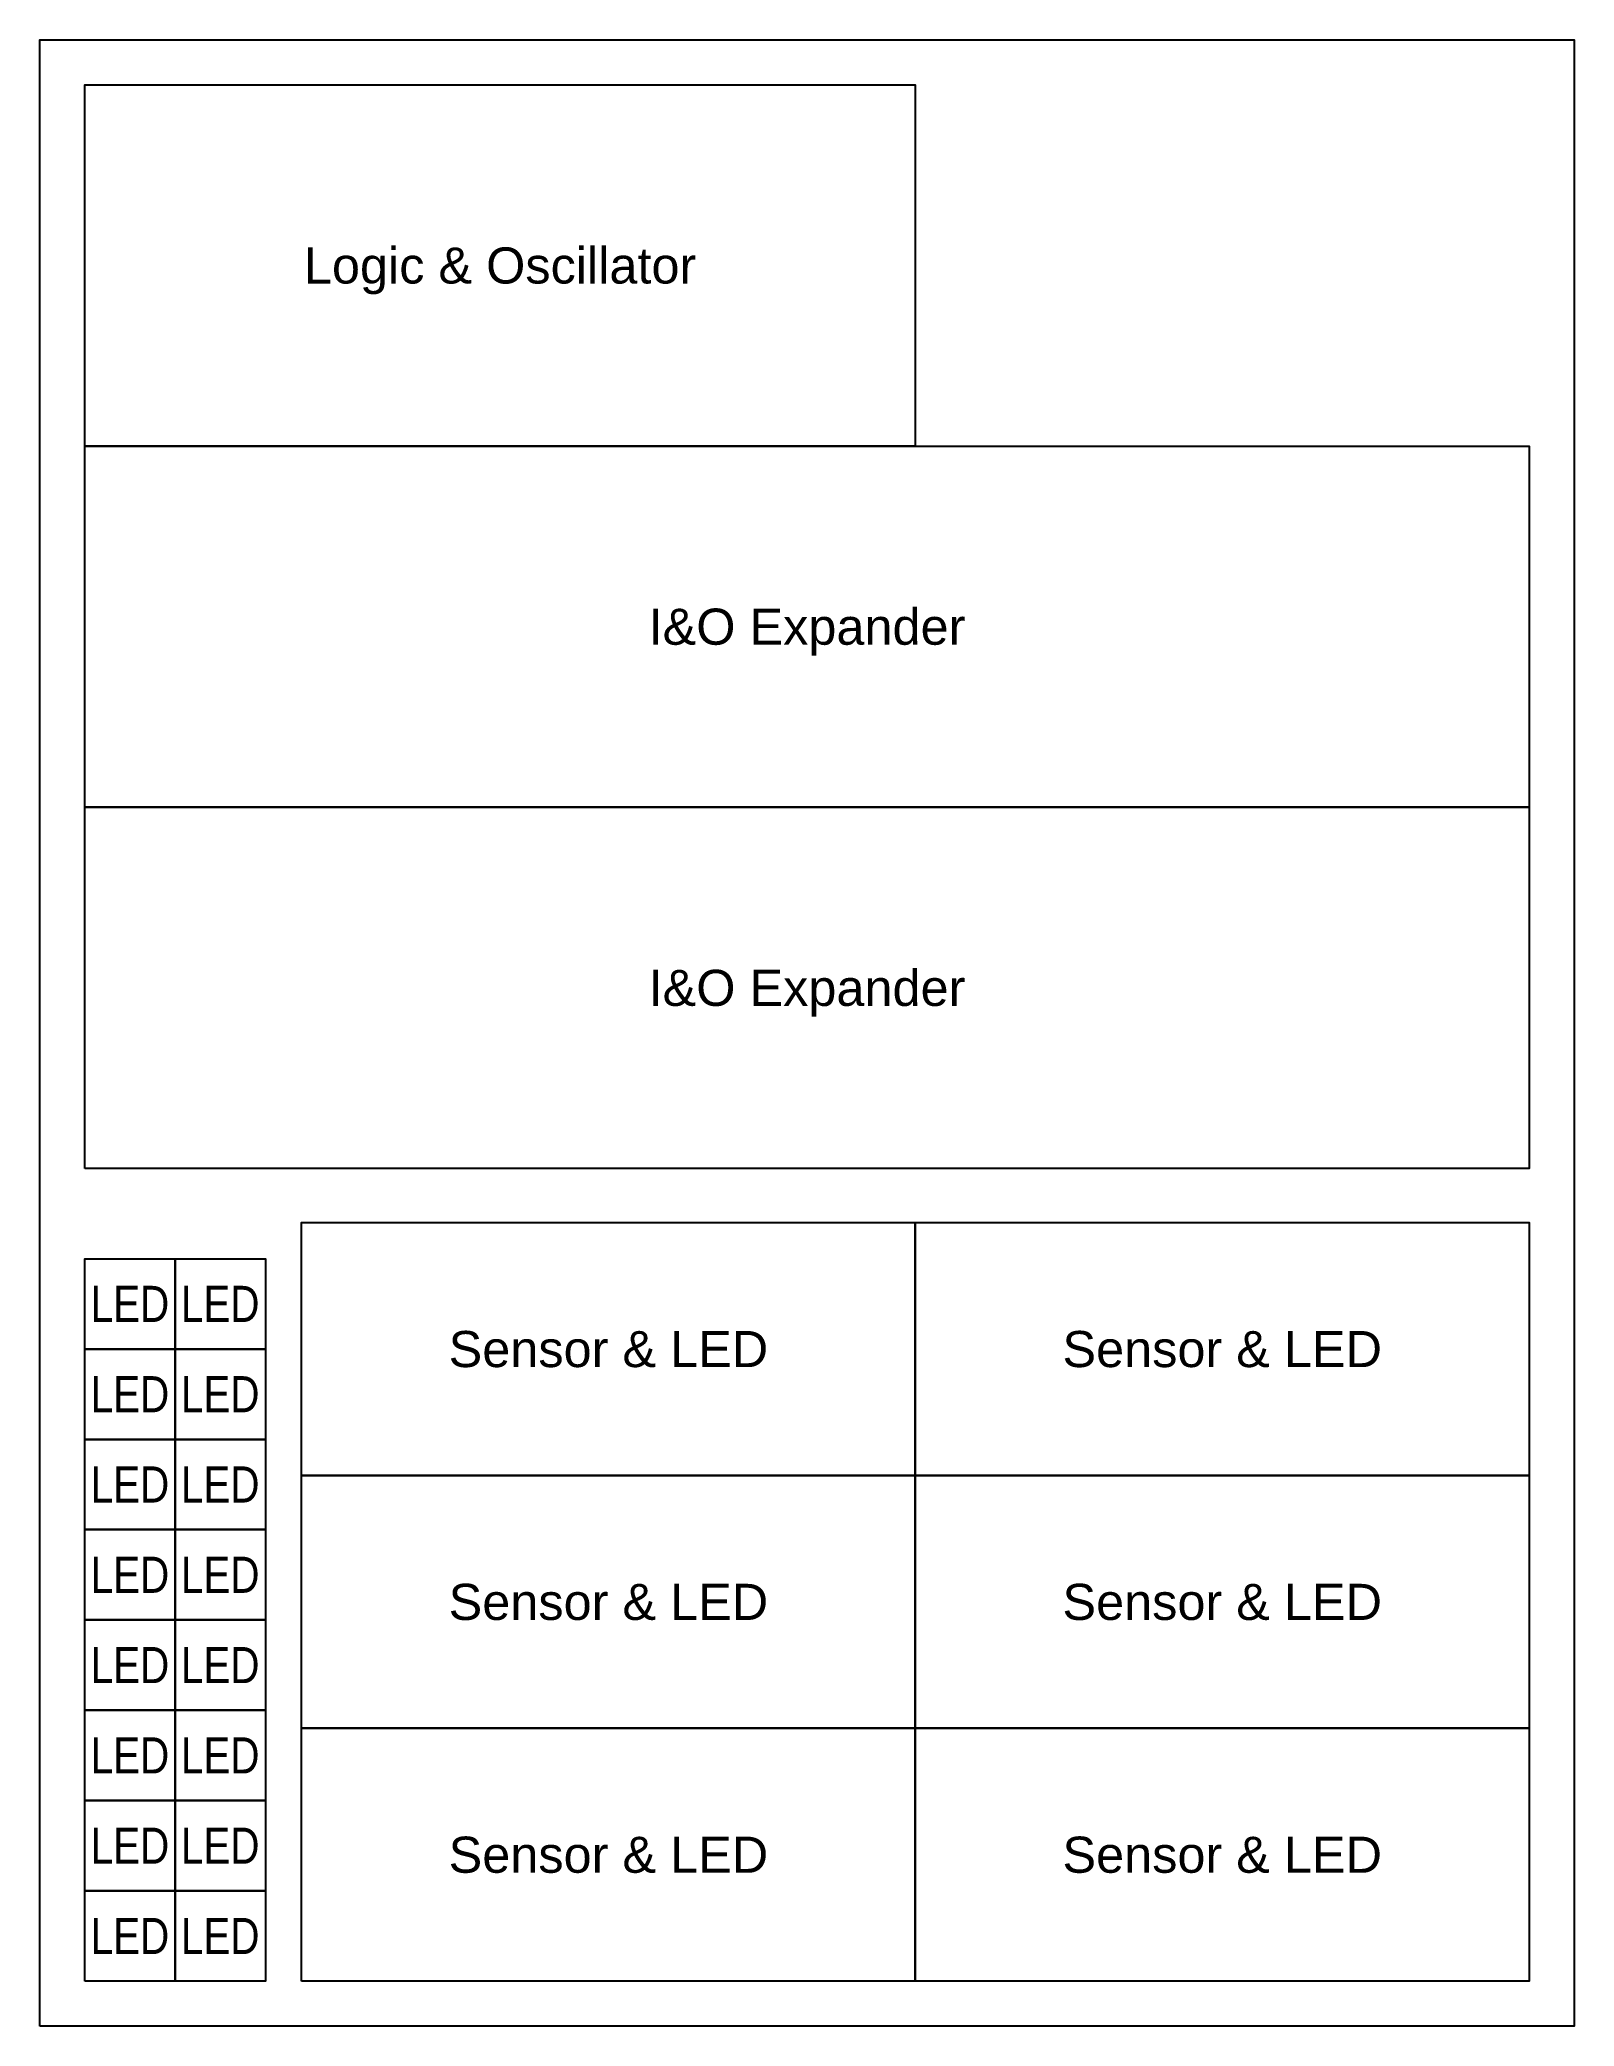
# Model space of a CAD drawing. Header units: inches. Extents: x -0.2 to 8.3, y -0.2 to 10.8.
import ezdxf
from ezdxf.enums import TextEntityAlignment as Align

# ---------------------------------------------------------------- set-up
doc = ezdxf.new("R2010")
doc.units = ezdxf.units.IN
doc.header["$MEASUREMENT"] = 0
doc.styles.get("Standard").update_dxf_attribs({"font": 'arial.ttf'})

msp = doc.modelspace()

# ---------------------------------------------------------------- linework, layer by layer
for points in [[(-0.25, -0.25), (-0.25, 10.75), (8.25, 10.75), (8.25, -0.25)], [(0, 8.5), (0, 10.5), (4.6, 10.5), (4.6, 8.5)], [(0, 6.5), (0, 8.5), (8, 8.5), (8, 6.5)], [(0, 4.5), (0, 6.5), (8, 6.5), (8, 4.5)], [(1.2, 2.8), (1.2, 4.2), (4.6, 4.2), (4.6, 2.8)], [(4.6, 2.8), (4.6, 4.2), (8, 4.2), (8, 2.8)], [(0, 3.5), (0, 4), (0.5, 4), (0.5, 3.5)], [(0.5, 3.5), (0.5, 4), (1, 4), (1, 3.5)], [(0, 3), (0, 3.5), (0.5, 3.5), (0.5, 3)], [(0.5, 3), (0.5, 3.5), (1, 3.5), (1, 3)], [(0, 2.5), (0, 3), (0.5, 3), (0.5, 2.5)], [(0.5, 2.5), (0.5, 3), (1, 3), (1, 2.5)], [(1.2, 1.4), (1.2, 2.8), (4.6, 2.8), (4.6, 1.4)], [(4.6, 1.4), (4.6, 2.8), (8, 2.8), (8, 1.4)], [(0, 2), (0, 2.5), (0.5, 2.5), (0.5, 2)], [(0.5, 2), (0.5, 2.5), (1, 2.5), (1, 2)], [(0, 1.5), (0, 2), (0.5, 2), (0.5, 1.5)], [(0.5, 1.5), (0.5, 2), (1, 2), (1, 1.5)], [(0, 1), (0, 1.5), (0.5, 1.5), (0.5, 1)], [(0.5, 1), (0.5, 1.5), (1, 1.5), (1, 1)], [(1.2, 0), (1.2, 1.4), (4.6, 1.4), (4.6, 0)], [(4.6, 0), (4.6, 1.4), (8, 1.4), (8, 0)], [(0, 0.5), (0, 1), (0.5, 1), (0.5, 0.5)], [(0.5, 0.5), (0.5, 1), (1, 1), (1, 0.5)], [(0, 0), (0, 0.5), (0.5, 0.5), (0.5, 0)], [(0.5, 0), (0.5, 0.5), (1, 0.5), (1, 0)]]:
    msp.add_lwpolyline(points, close=True)

# ---------------------------------------------------------------- texts
for s, p in [('Logic & Oscillator', (2.3, 9.5)), ('I&O Expander', (4, 7.5)), ('I&O Expander', (4, 5.5)), ('Sensor & LED', (2.9, 3.5)), ('Sensor & LED', (6.3, 3.5)), ('Sensor & LED', (2.9, 2.1)), ('Sensor & LED', (6.3, 2.1)), ('Sensor & LED', (2.9, 0.7)), ('Sensor & LED', (6.3, 0.7))]:
    msp.add_text(s, height=0.2).set_placement(p, align=Align.MIDDLE_CENTER)
at = {"width": 0.8}
for p in [(0.25, 3.75), (0.75, 3.75), (0.25, 3.25), (0.75, 3.25), (0.25, 2.75), (0.75, 2.75), (0.25, 2.25), (0.75, 2.25), (0.25, 1.75), (0.75, 1.75), (0.25, 1.25), (0.75, 1.25), (0.25, 0.75), (0.75, 0.75), (0.25, 0.25), (0.75, 0.25)]:
    msp.add_text('LED', height=0.2, dxfattribs=at).set_placement(p, align=Align.MIDDLE_CENTER)

doc.saveas('drawing.dxf')
